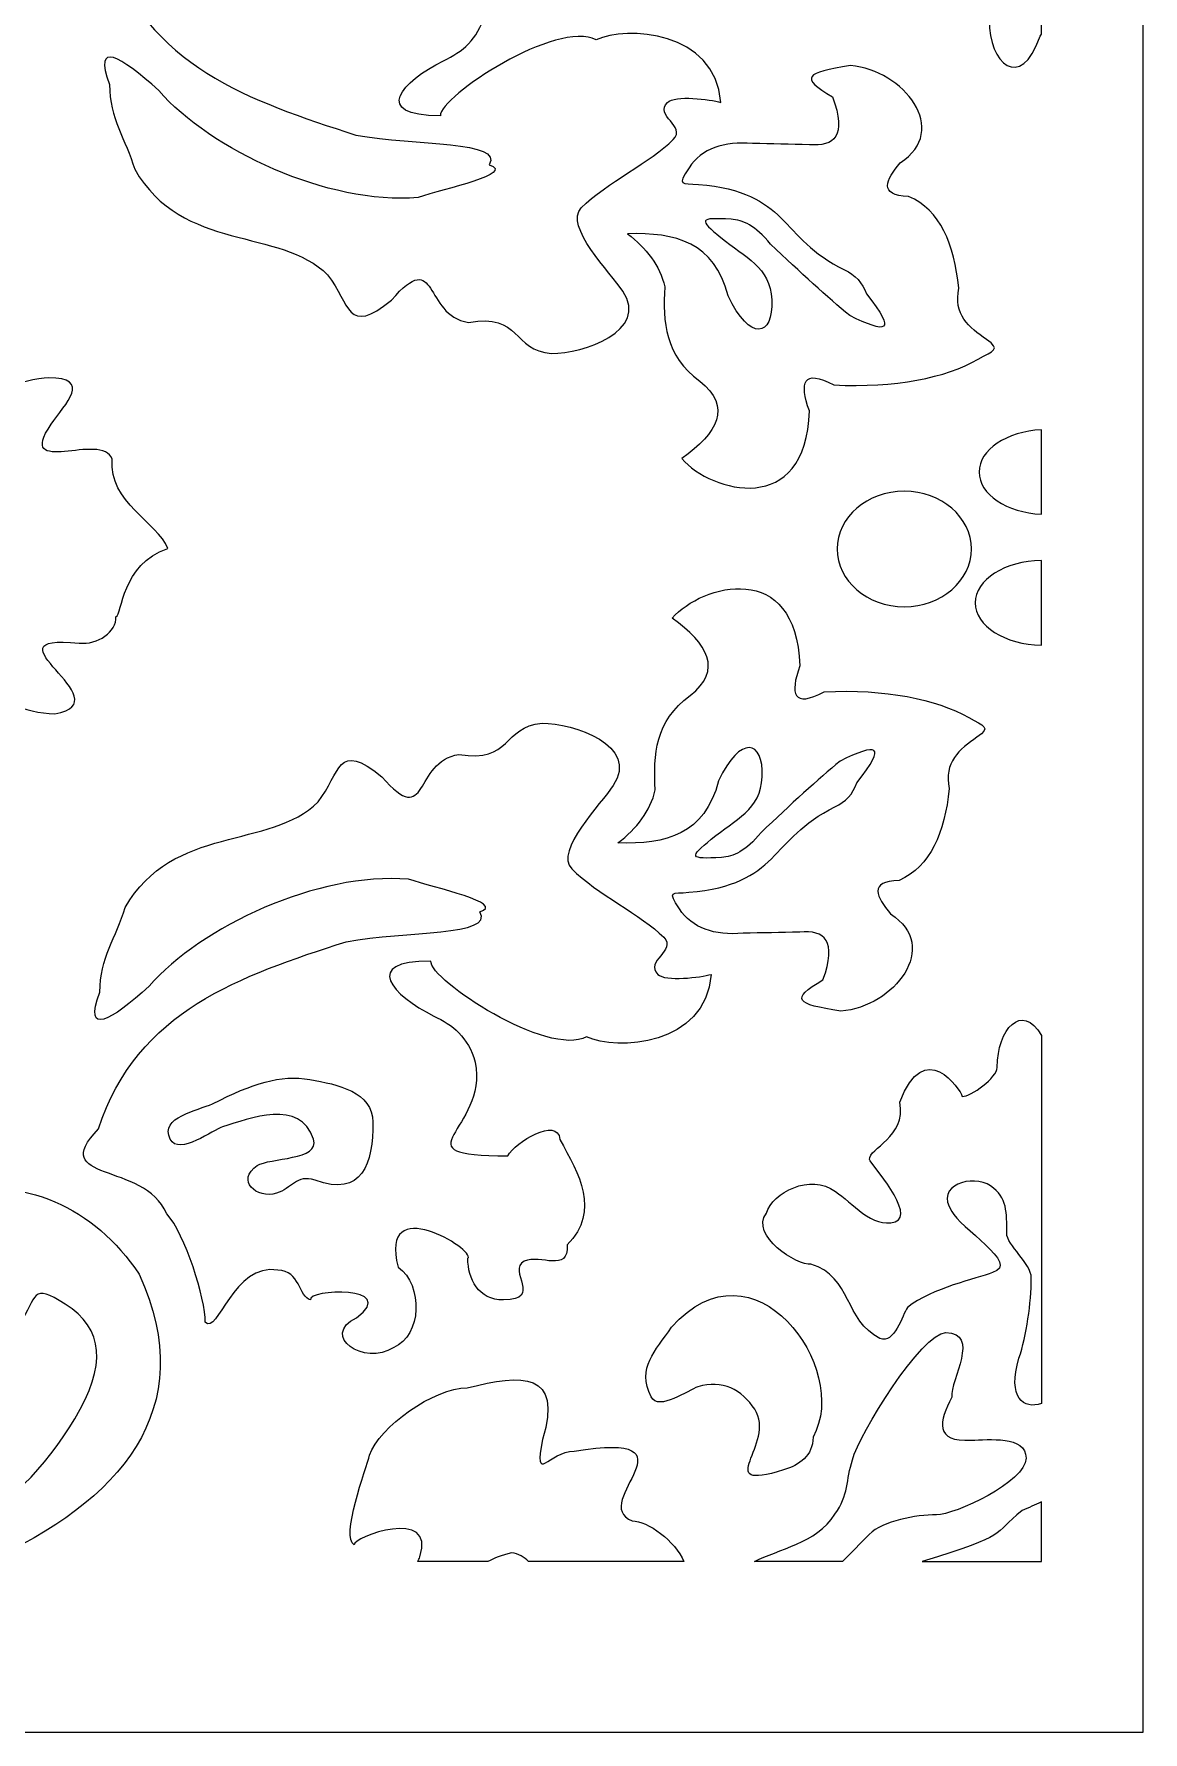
# Model space of a CAD drawing. Header units: centimetres. Extents: x 11.1 to 45, y -13.4 to 13.9.
# Drawn here: x 40.21 to 44.97, y -13.4 to -6.12 of the extents above; entities that cross this region are included whole.
import ezdxf

# ---------------------------------------------------------------- set-up
doc = ezdxf.new("R2010")
doc.units = ezdxf.units.CM
doc.header["$MEASUREMENT"] = 0
doc.layers.add('layer 1', color=7, linetype='Continuous')

msp = doc.modelspace()

# ---------------------------------------------------------------- linework, layer by layer
at = {"layer": 'layer 1', "color": 242, "lineweight": 9}
for points, knots in [([(28.66416, 13.34877), (28.66416, 13.34877), (28.66416, 13.9212), (28.66416, 13.9212), (28.66416, 13.9212), (28.66416, 13.9212), (44.96553, 13.9212), (44.96553, 13.9212), (44.96553, 13.9212), (44.96553, 13.9212), (44.96553, -13.3973), (44.96553, -13.3973), (44.96553, -13.3973), (44.96553, -13.3973), (28.66416, -13.3973), (28.66416, -13.3973), (28.66416, -13.3973), (28.66416, -13.3973), (28.66416, 13.34877), (28.66416, 13.34877)], [0, 0, 0, 0, 0.1666667, 0.1666667, 0.1666667, 0.1666667, 0.3333333, 0.3333333, 0.3333333, 0.3333333, 0.5, 0.5, 0.5, 0.5, 0.6666667, 0.6666667, 0.6666667, 0.6666667, 1, 1, 1, 1]), ([(44.52951, -6.11796), (44.52773, -6.12086), (44.5259, -6.12369), (44.52402, -6.12644), (44.52402, -6.12644), (44.43883, -6.36904), (44.30496, -6.2414), (44.30495, -6.05783), (44.30495, -6.05783), (44.30495, -6.01346), (44.19136, -5.93275), (44.15486, -5.93275), (44.15486, -5.93275), (44.14634, -5.96361), (43.99335, -6.19031), (43.88711, -5.90852), (43.88711, -5.90852), (43.91579, -5.75585), (43.75204, -5.7123), (43.75731, -5.66238), (43.75731, -5.66238), (43.76136, -5.64623), (43.96014, -5.4243), (43.86683, -5.39604), (43.86683, -5.39604), (43.76947, -5.36377), (43.68022, -5.48078), (43.61126, -5.52517), (43.61126, -5.52517), (43.50174, -5.60486), (43.34218, -5.5208), (43.31513, -5.43237), (43.31513, -5.43237), (43.24174, -5.33811), (43.4492, -5.20537), (43.50578, -5.21444), (43.50578, -5.21444), (43.68428, -5.15796), (43.64778, -4.97233), (43.80192, -4.89566), (43.80192, -4.89566), (43.86277, -4.86741), (43.89928, -4.99655), (43.91957, -5.02883), (43.91957, -5.02883), (44.02831, -5.11358), (44.21274, -5.14991), (44.28467, -5.17814), (44.28467, -5.17814), (44.41035, -5.21306), (44.13859, -5.3718), (44.11023, -5.44044), (44.11023, -5.44044), (44.03316, -5.55342), (44.19948, -5.60185), (44.27656, -5.54938), (44.27656, -5.54938), (44.34958, -5.50096), (44.34552, -5.43237), (44.34552, -5.34763), (44.34552, -5.34763), (44.34552, -5.29515), (44.45099, -5.21848), (44.45099, -5.15393), (44.45099, -5.15393), (44.45099, -5.049), (44.43071, -4.90778), (44.39825, -4.81093), (44.39825, -4.81093), (44.33918, -4.61496), (44.4444, -4.57497), (44.52951, -4.63654), (44.52951, -4.63654), (44.52951, -4.63654), (44.52951, -6.11796), (44.52951, -6.11796)], [0, 0, 0, 0, 0.05, 0.05, 0.05, 0.05, 0.1, 0.1, 0.1, 0.1, 0.15, 0.15, 0.15, 0.15, 0.2, 0.2, 0.2, 0.2, 0.25, 0.25, 0.25, 0.25, 0.3, 0.3, 0.3, 0.3, 0.35, 0.35, 0.35, 0.35, 0.4, 0.4, 0.4, 0.4, 0.45, 0.45, 0.45, 0.45, 0.5, 0.5, 0.5, 0.5, 0.55, 0.55, 0.55, 0.55, 0.6, 0.6, 0.6, 0.6, 0.65, 0.65, 0.65, 0.65, 0.7, 0.7, 0.7, 0.7, 0.75, 0.75, 0.75, 0.75, 0.8, 0.8, 0.8, 0.8, 0.85, 0.85, 0.85, 0.85, 0.9, 0.9, 0.9, 0.9, 1, 1, 1, 1]), ([(43.15455, -6.41017), (43.11002, -6.39741), (42.9573, -6.3783), (42.92549, -6.41017), (42.92549, -6.41017), (42.86822, -6.46753), (43.00821, -6.51214), (42.95094, -6.5695), (42.95094, -6.5695), (42.85549, -6.66511), (42.6646, -6.75434), (42.55643, -6.86269), (42.55643, -6.86269), (42.48007, -6.93918), (42.68369, -7.14313), (42.7346, -7.21962), (42.7346, -7.21962), (42.84913, -7.3917), (42.56279, -7.48731), (42.42917, -7.48731), (42.42917, -7.48731), (42.26005, -7.4737), (42.29725, -7.31267), (42.07285, -7.35347), (42.07285, -7.35347), (41.87557, -7.32339), (41.94559, -7.02549), (41.74197, -7.25785), (41.74197, -7.25785), (41.55023, -7.41507), (41.56565, -7.27413), (41.46836, -7.1495), (41.46836, -7.1495), (41.26474, -6.94555), (40.84479, -7.0539), (40.64118, -6.69698), (40.64118, -6.69698), (40.60299, -6.5695), (40.533, -6.48027), (40.533, -6.33369), (40.533, -6.33369), (40.46036, -6.14138), (40.58003, -6.21017), (40.74433, -6.35995), (40.74433, -6.35995), (40.96611, -6.61394), (41.46864, -6.85085), (41.8565, -6.81807), (41.8565, -6.81807), (41.97104, -6.77983), (42.27646, -6.7161), (42.16193, -6.67785), (42.16193, -6.67785), (42.22571, -6.57409), (41.84603, -6.59748), (41.58926, -6.55039), (41.58926, -6.55039), (41.13749, -6.40378), (40.69208, -6.25719), (40.52664, -5.74731), (40.52664, -5.74731), (40.30463, -5.51524), (40.72127, -5.61037), (40.81934, -5.38402), (40.81934, -5.38402), (40.89946, -5.2964), (40.9854, -5.01917), (40.98477, -4.91874), (40.98477, -4.91874), (41.03757, -4.85995), (41.10526, -5.17562), (41.29656, -5.14182), (41.29656, -5.14182), (41.39201, -5.14182), (41.38564, -5.0271), (41.43654, -5.01434), (41.43654, -5.01434), (41.41852, -5.0595), (41.82151, -5.07968), (41.6338, -4.93787), (41.6338, -4.93787), (41.47473, -4.86138), (41.66562, -4.72753), (41.79288, -4.81039), (41.79288, -4.81039), (41.91346, -4.86138), (41.92073, -5.07809), (41.81196, -5.15457), (41.81196, -5.15457), (41.72638, -5.48312), (42.14674, -5.22857), (42.11102, -5.19281), (42.11102, -5.19281), (42.11102, -5.10358), (42.15557, -5.01434), (42.26374, -5.01434), (42.26374, -5.01434), (42.43554, -5.01434), (42.27646, -5.14182), (42.35282, -5.18005), (42.35282, -5.18005), (42.42281, -5.21192), (42.54371, -5.12906), (42.53735, -5.25017), (42.53735, -5.25017), (42.68146, -5.40102), (42.58646, -5.55186), (42.50553, -5.70269), (42.50553, -5.70269), (42.49662, -5.8034), (42.31295, -5.6891), (42.28282, -5.63259), (42.28282, -5.63259), (41.79229, -5.63259), (42.20042, -5.74095), (42.14284, -6.03412), (42.14284, -6.03412), (42.11102, -6.14247), (42.04739, -6.19347), (41.96468, -6.2317), (41.96468, -6.2317), (41.78651, -6.32094), (41.65289, -6.46753), (41.95195, -6.46753), (41.95195, -6.46753), (41.94818, -6.38456), (42.45401, -6.0531), (42.62006, -6.14247), (42.62006, -6.14247), (42.74843, -6.08098), (43.13138, -6.10245), (43.15455, -6.41017)], [0, 0, 0, 0, 0.0294118, 0.0294118, 0.0294118, 0.0294118, 0.0588235, 0.0588235, 0.0588235, 0.0588235, 0.0882353, 0.0882353, 0.0882353, 0.0882353, 0.1176471, 0.1176471, 0.1176471, 0.1176471, 0.1470588, 0.1470588, 0.1470588, 0.1470588, 0.1764706, 0.1764706, 0.1764706, 0.1764706, 0.2058824, 0.2058824, 0.2058824, 0.2058824, 0.2352941, 0.2352941, 0.2352941, 0.2352941, 0.2647059, 0.2647059, 0.2647059, 0.2647059, 0.2941176, 0.2941176, 0.2941176, 0.2941176, 0.3235294, 0.3235294, 0.3235294, 0.3235294, 0.3529412, 0.3529412, 0.3529412, 0.3529412, 0.3823529, 0.3823529, 0.3823529, 0.3823529, 0.4117647, 0.4117647, 0.4117647, 0.4117647, 0.4411765, 0.4411765, 0.4411765, 0.4411765, 0.4705882, 0.4705882, 0.4705882, 0.4705882, 0.5, 0.5, 0.5, 0.5, 0.5294118, 0.5294118, 0.5294118, 0.5294118, 0.5588235, 0.5588235, 0.5588235, 0.5588235, 0.5882353, 0.5882353, 0.5882353, 0.5882353, 0.6176471, 0.6176471, 0.6176471, 0.6176471, 0.6470588, 0.6470588, 0.6470588, 0.6470588, 0.6764706, 0.6764706, 0.6764706, 0.6764706, 0.7058824, 0.7058824, 0.7058824, 0.7058824, 0.7352941, 0.7352941, 0.7352941, 0.7352941, 0.7647059, 0.7647059, 0.7647059, 0.7647059, 0.7941176, 0.7941176, 0.7941176, 0.7941176, 0.8235294, 0.8235294, 0.8235294, 0.8235294, 0.8529412, 0.8529412, 0.8529412, 0.8529412, 0.8823529, 0.8823529, 0.8823529, 0.8823529, 0.9117647, 0.9117647, 0.9117647, 0.9117647, 0.9411765, 0.9411765, 0.9411765, 0.9411765, 1, 1, 1, 1]), ([(44.25911, -7.51098), (44.11901, -7.59178), (43.90221, -7.63397), (43.63941, -7.62199), (43.63941, -7.62199), (43.50499, -7.55067), (43.49206, -7.61164), (43.53434, -7.73275), (43.53434, -7.73275), (43.52041, -8.19308), (43.11483, -8.08327), (42.9869, -7.9377), (42.9869, -7.9377), (43.14178, -7.82692), (43.20446, -7.71613), (43.06432, -7.60536), (43.06432, -7.60536), (42.91474, -7.49683), (42.9049, -7.35157), (42.91502, -7.20102), (42.91502, -7.20102), (42.89291, -7.10965), (42.83577, -7.0358), (42.75466, -6.97393), (42.75466, -6.97393), (42.96027, -6.96643), (43.12803, -7.01069), (43.18598, -7.23979), (43.18598, -7.23979), (43.27929, -7.4392), (43.38048, -7.41516), (43.37329, -7.25749), (43.37329, -7.25749), (43.36676, -7.11407), (43.25922, -7.07571), (43.1547, -6.98951), (43.1547, -6.98951), (43.06111, -6.91229), (43.05799, -6.90288), (43.19908, -6.91162), (43.19908, -6.91162), (43.24834, -6.91468), (43.30251, -6.93766), (43.36845, -7.01824), (43.36845, -7.01824), (43.49454, -7.13894), (43.61511, -7.24776), (43.70737, -7.32469), (43.70737, -7.32469), (43.86429, -7.40045), (43.91406, -7.40154), (43.77904, -7.23157), (43.77904, -7.23157), (43.76334, -7.18308), (43.73037, -7.15013), (43.68554, -7.12835), (43.68554, -7.12835), (43.40199, -6.9906), (43.45022, -6.79506), (43.05931, -6.76198), (43.05931, -6.76198), (42.98492, -6.7557), (42.96652, -6.77044), (43.0184, -6.69102), (43.0184, -6.69102), (43.07323, -6.60707), (43.16772, -6.57705), (43.29104, -6.58621), (43.29104, -6.58621), (43.37215, -6.58805), (43.45325, -6.58991), (43.53434, -6.59175), (43.53434, -6.59175), (43.64148, -6.6009), (43.6958, -6.5547), (43.63388, -6.38681), (43.63388, -6.38681), (43.49068, -6.30264), (43.5165, -6.28292), (43.71129, -6.25262), (43.71129, -6.25262), (43.93948, -6.27138), (44.14095, -6.52988), (43.92407, -6.6693), (43.92407, -6.6693), (43.86283, -6.74337), (43.82859, -6.80877), (43.96013, -6.81331), (43.96013, -6.81331), (44.09627, -6.87146), (44.15491, -7.0176), (44.17579, -7.20657), (44.17579, -7.20657), (44.1506, -7.31902), (44.21915, -7.37515), (44.29446, -7.4272), (44.29446, -7.4272), (44.35747, -7.47076), (44.32349, -7.47384), (44.25911, -7.51098)], [0, 0, 0, 0, 0.0384615, 0.0384615, 0.0384615, 0.0384615, 0.0769231, 0.0769231, 0.0769231, 0.0769231, 0.1153846, 0.1153846, 0.1153846, 0.1153846, 0.1538462, 0.1538462, 0.1538462, 0.1538462, 0.1923077, 0.1923077, 0.1923077, 0.1923077, 0.2307692, 0.2307692, 0.2307692, 0.2307692, 0.2692308, 0.2692308, 0.2692308, 0.2692308, 0.3076923, 0.3076923, 0.3076923, 0.3076923, 0.3461538, 0.3461538, 0.3461538, 0.3461538, 0.3846154, 0.3846154, 0.3846154, 0.3846154, 0.4230769, 0.4230769, 0.4230769, 0.4230769, 0.4615385, 0.4615385, 0.4615385, 0.4615385, 0.5, 0.5, 0.5, 0.5, 0.5384615, 0.5384615, 0.5384615, 0.5384615, 0.5769231, 0.5769231, 0.5769231, 0.5769231, 0.6153846, 0.6153846, 0.6153846, 0.6153846, 0.6538462, 0.6538462, 0.6538462, 0.6538462, 0.6923077, 0.6923077, 0.6923077, 0.6923077, 0.7307692, 0.7307692, 0.7307692, 0.7307692, 0.7692308, 0.7692308, 0.7692308, 0.7692308, 0.8076923, 0.8076923, 0.8076923, 0.8076923, 0.8461538, 0.8461538, 0.8461538, 0.8461538, 0.8846154, 0.8846154, 0.8846154, 0.8846154, 0.9230769, 0.9230769, 0.9230769, 0.9230769, 1, 1, 1, 1]), ([(40.7835, -8.32229), (40.5818, -8.39221), (40.5889, -8.60448), (40.56077, -8.61584), (40.56077, -8.61584), (40.56357, -8.67955), (40.48398, -8.73718), (40.40267, -8.72872), (40.40267, -8.72872), (39.97361, -8.68404), (40.59919, -8.97945), (40.29906, -9.03126), (40.29906, -9.03126), (40.16543, -9.03126), (40.0485, -8.95926), (39.926, -8.92049), (39.926, -8.92049), (39.85361, -8.89832), (39.85361, -8.97033), (39.89258, -9.00911), (39.89258, -9.00911), (39.97611, -9.09218), (40.07634, -9.13096), (39.88145, -9.13096), (39.88145, -9.13096), (39.58618, -9.17543), (39.37079, -9.07215), (39.21884, -8.92601), (39.21884, -8.92601), (39.06442, -8.79464), (38.97133, -8.49834), (38.7177, -8.4552), (38.7177, -8.4552), (38.3592, -8.26836), (38.48923, -8.28328), (38.70099, -8.18934), (38.70099, -8.18934), (38.83649, -8.07119), (38.97755, -7.96964), (39.11304, -7.85146), (39.11304, -7.85146), (39.20213, -7.76839), (39.27452, -7.5413), (39.43042, -7.53022), (39.43042, -7.53022), (39.61603, -7.48023), (39.80165, -7.44321), (39.98725, -7.49698), (39.98725, -7.49698), (40.07077, -7.49145), (39.84247, -7.58006), (39.89258, -7.67977), (39.89258, -7.67977), (39.89816, -7.69085), (40.18213, -7.59114), (40.27123, -7.59114), (40.27123, -7.59114), (40.46054, -7.59114), (40.34361, -7.70192), (40.28236, -7.79054), (40.28236, -7.79054), (40.12645, -8.02317), (40.50509, -7.81824), (40.54406, -7.9401), (40.54406, -7.9401), (40.53014, -8.12566), (40.73801, -8.21059), (40.7835, -8.32229)], [0, 0, 0, 0, 0.0555556, 0.0555556, 0.0555556, 0.0555556, 0.1111111, 0.1111111, 0.1111111, 0.1111111, 0.1666667, 0.1666667, 0.1666667, 0.1666667, 0.2222222, 0.2222222, 0.2222222, 0.2222222, 0.2777778, 0.2777778, 0.2777778, 0.2777778, 0.3333333, 0.3333333, 0.3333333, 0.3333333, 0.3888889, 0.3888889, 0.3888889, 0.3888889, 0.4444444, 0.4444444, 0.4444444, 0.4444444, 0.5, 0.5, 0.5, 0.5, 0.5555556, 0.5555556, 0.5555556, 0.5555556, 0.6111111, 0.6111111, 0.6111111, 0.6111111, 0.6666667, 0.6666667, 0.6666667, 0.6666667, 0.7222222, 0.7222222, 0.7222222, 0.7222222, 0.7777778, 0.7777778, 0.7777778, 0.7777778, 0.8333333, 0.8333333, 0.8333333, 0.8333333, 0.8888889, 0.8888889, 0.8888889, 0.8888889, 1, 1, 1, 1]), ([(44.52951, -8.17603), (44.38064, -8.16915), (44.26254, -8.09055), (44.26254, -7.9951), (44.26254, -7.9951), (44.26254, -7.89967), (44.38064, -7.82103), (44.52951, -7.81416), (44.52951, -7.81416), (44.52951, -7.81416), (44.52951, -8.17603), (44.52951, -8.17603)], [0, 0, 0, 0, 0.25, 0.25, 0.25, 0.25, 0.5, 0.5, 0.5, 0.5, 1, 1, 1, 1]), ([(43.94146, -8.07757), (44.10016, -8.07757), (44.22961, -8.18871), (44.22961, -8.32497), (44.22961, -8.32497), (44.22961, -8.46124), (44.10016, -8.57238), (43.94146, -8.57238), (43.94146, -8.57238), (43.78275, -8.57238), (43.6533, -8.46124), (43.6533, -8.32497), (43.6533, -8.32497), (43.6533, -8.18871), (43.78275, -8.07757), (43.94146, -8.07757)], [0, 0, 0, 0, 0.2, 0.2, 0.2, 0.2, 0.4, 0.4, 0.4, 0.4, 0.6, 0.6, 0.6, 0.6, 1, 1, 1, 1]), ([(44.21795, -9.04811), (44.07785, -8.96731), (43.86104, -8.92512), (43.59824, -8.93711), (43.59824, -8.93711), (43.46382, -9.00842), (43.4509, -8.94745), (43.49318, -8.82632), (43.49318, -8.82632), (43.47924, -8.36602), (43.07366, -8.47582), (42.94574, -8.62139), (42.94574, -8.62139), (43.10061, -8.73217), (43.1633, -8.84296), (43.02316, -8.95371), (43.02316, -8.95371), (42.87358, -9.06226), (42.86374, -9.20752), (42.87386, -9.35806), (42.87386, -9.35806), (42.85174, -9.44944), (42.79461, -9.5233), (42.7135, -9.58515), (42.7135, -9.58515), (42.9191, -9.59266), (43.08686, -9.54838), (43.14481, -9.31929), (43.14481, -9.31929), (43.23813, -9.11989), (43.33932, -9.14394), (43.33212, -9.3016), (43.33212, -9.3016), (43.3256, -9.445), (43.21805, -9.48338), (43.11354, -9.56957), (43.11354, -9.56957), (43.01995, -9.64679), (43.01682, -9.65622), (43.15791, -9.64746), (43.15791, -9.64746), (43.20717, -9.6444), (43.26135, -9.62143), (43.32729, -9.54085), (43.32729, -9.54085), (43.45338, -9.42015), (43.57395, -9.31133), (43.66621, -9.23439), (43.66621, -9.23439), (43.82313, -9.15864), (43.8729, -9.15753), (43.73788, -9.32752), (43.73788, -9.32752), (43.72218, -9.37599), (43.6892, -9.40897), (43.64438, -9.43074), (43.64438, -9.43074), (43.36082, -9.56849), (43.40906, -9.76403), (43.01815, -9.7971), (43.01815, -9.7971), (42.94375, -9.80339), (42.92535, -9.78865), (42.97724, -9.86807), (42.97724, -9.86807), (43.03207, -9.95202), (43.12655, -9.98204), (43.24987, -9.97288), (43.24987, -9.97288), (43.33098, -9.97102), (43.41208, -9.96918), (43.49318, -9.96733), (43.49318, -9.96733), (43.60032, -9.9582), (43.65463, -10.00439), (43.59271, -10.17229), (43.59271, -10.17229), (43.44952, -10.25643), (43.47533, -10.27617), (43.67013, -10.30648), (43.67013, -10.30648), (43.89832, -10.2877), (44.09979, -10.02921), (43.8829, -9.88979), (43.8829, -9.88979), (43.82167, -9.81572), (43.78742, -9.75031), (43.91897, -9.74578), (43.91897, -9.74578), (44.05511, -9.68762), (44.11375, -9.54149), (44.13462, -9.35252), (44.13462, -9.35252), (44.10943, -9.24005), (44.17799, -9.18394), (44.2533, -9.1319), (44.2533, -9.1319), (44.31631, -9.08833), (44.28232, -9.08525), (44.21795, -9.04811)], [0, 0, 0, 0, 0.0384615, 0.0384615, 0.0384615, 0.0384615, 0.0769231, 0.0769231, 0.0769231, 0.0769231, 0.1153846, 0.1153846, 0.1153846, 0.1153846, 0.1538462, 0.1538462, 0.1538462, 0.1538462, 0.1923077, 0.1923077, 0.1923077, 0.1923077, 0.2307692, 0.2307692, 0.2307692, 0.2307692, 0.2692308, 0.2692308, 0.2692308, 0.2692308, 0.3076923, 0.3076923, 0.3076923, 0.3076923, 0.3461538, 0.3461538, 0.3461538, 0.3461538, 0.3846154, 0.3846154, 0.3846154, 0.3846154, 0.4230769, 0.4230769, 0.4230769, 0.4230769, 0.4615385, 0.4615385, 0.4615385, 0.4615385, 0.5, 0.5, 0.5, 0.5, 0.5384615, 0.5384615, 0.5384615, 0.5384615, 0.5769231, 0.5769231, 0.5769231, 0.5769231, 0.6153846, 0.6153846, 0.6153846, 0.6153846, 0.6538462, 0.6538462, 0.6538462, 0.6538462, 0.6923077, 0.6923077, 0.6923077, 0.6923077, 0.7307692, 0.7307692, 0.7307692, 0.7307692, 0.7692308, 0.7692308, 0.7692308, 0.7692308, 0.8076923, 0.8076923, 0.8076923, 0.8076923, 0.8461538, 0.8461538, 0.8461538, 0.8461538, 0.8846154, 0.8846154, 0.8846154, 0.8846154, 0.9230769, 0.9230769, 0.9230769, 0.9230769, 1, 1, 1, 1]), ([(44.52951, -8.73727), (44.37298, -8.73566), (44.24608, -8.65483), (44.24608, -8.55588), (44.24608, -8.55588), (44.24608, -8.45696), (44.37298, -8.37609), (44.52951, -8.3745), (44.52951, -8.3745), (44.52951, -8.3745), (44.52951, -8.73727), (44.52951, -8.73727)], [0, 0, 0, 0, 0.25, 0.25, 0.25, 0.25, 0.5, 0.5, 0.5, 0.5, 1, 1, 1, 1]), ([(43.11339, -10.14892), (43.06885, -10.16168), (42.91614, -10.18078), (42.88432, -10.14892), (42.88432, -10.14892), (42.82706, -10.09156), (42.96704, -10.04694), (42.90977, -9.98957), (42.90977, -9.98957), (42.81433, -9.89398), (42.62344, -9.80475), (42.51527, -9.6964), (42.51527, -9.6964), (42.43891, -9.61991), (42.64253, -9.41596), (42.69343, -9.33948), (42.69343, -9.33948), (42.80797, -9.16739), (42.52163, -9.07178), (42.38801, -9.07178), (42.38801, -9.07178), (42.21889, -9.08538), (42.25608, -9.24642), (42.03168, -9.20563), (42.03168, -9.20563), (41.83441, -9.2357), (41.90443, -9.53359), (41.70081, -9.30124), (41.70081, -9.30124), (41.50907, -9.14403), (41.52449, -9.28494), (41.4272, -9.40959), (41.4272, -9.40959), (41.22358, -9.61354), (40.80362, -9.50519), (40.60001, -9.86211), (40.60001, -9.86211), (40.56183, -9.98957), (40.49184, -10.07882), (40.49184, -10.22541), (40.49184, -10.22541), (40.41919, -10.41769), (40.53887, -10.34891), (40.70316, -10.19914), (40.70316, -10.19914), (40.92494, -9.94515), (41.42747, -9.70825), (41.81534, -9.74101), (41.81534, -9.74101), (41.92987, -9.77926), (42.2353, -9.84298), (42.12076, -9.88124), (42.12076, -9.88124), (42.18455, -9.98499), (41.80486, -9.96161), (41.54809, -10.0087), (41.54809, -10.0087), (41.09632, -10.15529), (40.65092, -10.30189), (40.48547, -10.81178), (40.48547, -10.81178), (40.26347, -11.04385), (40.6801, -10.94872), (40.77817, -11.17507), (40.77817, -11.17507), (40.8583, -11.26269), (40.94424, -11.53992), (40.94361, -11.64035), (40.94361, -11.64035), (40.99641, -11.69914), (41.06409, -11.38348), (41.25539, -11.41727), (41.25539, -11.41727), (41.35084, -11.41727), (41.34448, -11.532), (41.39538, -11.54473), (41.39538, -11.54473), (41.37736, -11.49959), (41.78034, -11.47939), (41.59264, -11.62122), (41.59264, -11.62122), (41.43356, -11.69771), (41.62445, -11.83155), (41.75171, -11.7487), (41.75171, -11.7487), (41.87229, -11.69771), (41.87957, -11.481), (41.7708, -11.40451), (41.7708, -11.40451), (41.68522, -11.07597), (42.10557, -11.33051), (42.06986, -11.36628), (42.06986, -11.36628), (42.06986, -11.45551), (42.1144, -11.54473), (42.22257, -11.54473), (42.22257, -11.54473), (42.39437, -11.54473), (42.2353, -11.41727), (42.31165, -11.37903), (42.31165, -11.37903), (42.38164, -11.34715), (42.50254, -11.43001), (42.49618, -11.30892), (42.49618, -11.30892), (42.6403, -11.15807), (42.54529, -11.00723), (42.46436, -10.8564), (42.46436, -10.8564), (42.45545, -10.75569), (42.27179, -10.87), (42.24166, -10.9265), (42.24166, -10.9265), (41.75112, -10.9265), (42.15926, -10.81815), (42.10167, -10.52497), (42.10167, -10.52497), (42.06986, -10.41662), (42.00623, -10.36563), (41.92351, -10.32739), (41.92351, -10.32739), (41.74534, -10.23814), (41.61172, -10.09156), (41.91078, -10.09156), (41.91078, -10.09156), (41.90701, -10.17452), (42.41284, -10.50599), (42.57889, -10.41662), (42.57889, -10.41662), (42.70726, -10.47811), (43.09021, -10.45664), (43.11339, -10.14892)], [0, 0, 0, 0, 0.0294118, 0.0294118, 0.0294118, 0.0294118, 0.0588235, 0.0588235, 0.0588235, 0.0588235, 0.0882353, 0.0882353, 0.0882353, 0.0882353, 0.1176471, 0.1176471, 0.1176471, 0.1176471, 0.1470588, 0.1470588, 0.1470588, 0.1470588, 0.1764706, 0.1764706, 0.1764706, 0.1764706, 0.2058824, 0.2058824, 0.2058824, 0.2058824, 0.2352941, 0.2352941, 0.2352941, 0.2352941, 0.2647059, 0.2647059, 0.2647059, 0.2647059, 0.2941176, 0.2941176, 0.2941176, 0.2941176, 0.3235294, 0.3235294, 0.3235294, 0.3235294, 0.3529412, 0.3529412, 0.3529412, 0.3529412, 0.3823529, 0.3823529, 0.3823529, 0.3823529, 0.4117647, 0.4117647, 0.4117647, 0.4117647, 0.4411765, 0.4411765, 0.4411765, 0.4411765, 0.4705882, 0.4705882, 0.4705882, 0.4705882, 0.5, 0.5, 0.5, 0.5, 0.5294118, 0.5294118, 0.5294118, 0.5294118, 0.5588235, 0.5588235, 0.5588235, 0.5588235, 0.5882353, 0.5882353, 0.5882353, 0.5882353, 0.6176471, 0.6176471, 0.6176471, 0.6176471, 0.6470588, 0.6470588, 0.6470588, 0.6470588, 0.6764706, 0.6764706, 0.6764706, 0.6764706, 0.7058824, 0.7058824, 0.7058824, 0.7058824, 0.7352941, 0.7352941, 0.7352941, 0.7352941, 0.7647059, 0.7647059, 0.7647059, 0.7647059, 0.7941176, 0.7941176, 0.7941176, 0.7941176, 0.8235294, 0.8235294, 0.8235294, 0.8235294, 0.8529412, 0.8529412, 0.8529412, 0.8529412, 0.8823529, 0.8823529, 0.8823529, 0.8823529, 0.9117647, 0.9117647, 0.9117647, 0.9117647, 0.9411765, 0.9411765, 0.9411765, 0.9411765, 1, 1, 1, 1]), ([(44.52951, -10.41164), (44.44615, -10.26513), (44.34018, -10.38414), (44.34018, -10.54744), (44.34018, -10.54744), (44.34018, -10.59183), (44.22659, -10.67254), (44.19008, -10.67254), (44.19008, -10.67254), (44.18157, -10.64166), (44.02858, -10.41495), (43.92234, -10.69675), (43.92234, -10.69675), (43.95102, -10.84942), (43.78727, -10.89297), (43.79253, -10.9429), (43.79253, -10.9429), (43.79658, -10.95904), (43.99536, -11.18099), (43.90205, -11.20922), (43.90205, -11.20922), (43.8047, -11.24152), (43.71545, -11.12449), (43.64648, -11.0801), (43.64648, -11.0801), (43.53696, -11.00041), (43.3774, -11.08449), (43.35035, -11.17292), (43.35035, -11.17292), (43.27697, -11.26716), (43.48442, -11.3999), (43.54101, -11.39083), (43.54101, -11.39083), (43.71951, -11.44731), (43.683, -11.63294), (43.83715, -11.70961), (43.83715, -11.70961), (43.898, -11.73786), (43.93451, -11.60873), (43.95479, -11.57646), (43.95479, -11.57646), (44.06353, -11.49168), (44.24797, -11.45538), (44.31989, -11.42715), (44.31989, -11.42715), (44.44558, -11.39222), (44.17381, -11.23347), (44.14546, -11.16485), (44.14546, -11.16485), (44.06838, -11.05185), (44.2347, -11.00344), (44.31178, -11.05589), (44.31178, -11.05589), (44.3848, -11.10431), (44.38075, -11.17292), (44.38075, -11.25766), (44.38075, -11.25766), (44.38075, -11.31012), (44.48622, -11.38679), (44.48622, -11.45136), (44.48622, -11.45136), (44.48622, -11.55627), (44.46594, -11.69751), (44.43348, -11.79436), (44.43348, -11.79436), (44.38241, -11.96378), (44.45414, -12.01663), (44.52951, -11.98806), (44.52951, -11.98806), (44.52951, -11.98806), (44.52951, -10.41164), (44.52951, -10.41164)], [0, 0, 0, 0, 0.0526316, 0.0526316, 0.0526316, 0.0526316, 0.1052632, 0.1052632, 0.1052632, 0.1052632, 0.1578947, 0.1578947, 0.1578947, 0.1578947, 0.2105263, 0.2105263, 0.2105263, 0.2105263, 0.2631579, 0.2631579, 0.2631579, 0.2631579, 0.3157895, 0.3157895, 0.3157895, 0.3157895, 0.3684211, 0.3684211, 0.3684211, 0.3684211, 0.4210526, 0.4210526, 0.4210526, 0.4210526, 0.4736842, 0.4736842, 0.4736842, 0.4736842, 0.5263158, 0.5263158, 0.5263158, 0.5263158, 0.5789474, 0.5789474, 0.5789474, 0.5789474, 0.6315789, 0.6315789, 0.6315789, 0.6315789, 0.6842105, 0.6842105, 0.6842105, 0.6842105, 0.7368421, 0.7368421, 0.7368421, 0.7368421, 0.7894737, 0.7894737, 0.7894737, 0.7894737, 0.8421053, 0.8421053, 0.8421053, 0.8421053, 0.8947368, 0.8947368, 0.8947368, 0.8947368, 1, 1, 1, 1]), ([(41.39278, -10.60001), (41.26282, -10.57781), (41.14923, -10.61608), (40.97485, -10.70341), (40.97485, -10.70341), (40.91204, -10.73321), (40.74676, -10.75971), (40.79304, -10.85572), (40.79304, -10.85572), (40.8294, -10.92857), (40.98146, -10.81269), (41.01783, -10.80276), (41.01783, -10.80276), (41.13352, -10.76633), (41.3517, -10.68024), (41.40789, -10.85572), (41.40789, -10.85572), (41.43764, -10.94512), (41.21947, -10.9352), (41.16658, -10.96831), (41.16658, -10.96831), (41.07402, -11.03122), (41.16328, -11.114), (41.24922, -11.08751), (41.24922, -11.08751), (41.31534, -11.06765), (41.33186, -11.00472), (41.4145, -11.03122), (41.4145, -11.03122), (41.61645, -11.10624), (41.66407, -10.95856), (41.6625, -10.78306), (41.6625, -10.78306), (41.66135, -10.65231), (41.51132, -10.62026), (41.39278, -10.60001)], [0, 0, 0, 0, 0.1, 0.1, 0.1, 0.1, 0.2, 0.2, 0.2, 0.2, 0.3, 0.3, 0.3, 0.3, 0.4, 0.4, 0.4, 0.4, 0.5, 0.5, 0.5, 0.5, 0.6, 0.6, 0.6, 0.6, 0.7, 0.7, 0.7, 0.7, 0.8, 0.8, 0.8, 0.8, 1, 1, 1, 1]), ([(40.00815, -12.66661), (40.57759, -12.41086), (40.92563, -12.01538), (40.66071, -11.43427), (40.66071, -11.43427), (40.461, -11.14308), (40.17843, -11.01787), (39.80486, -11.07502), (39.80486, -11.07502), (39.36325, -11.19339), (39.32523, -11.44651), (39.47066, -11.76085), (39.47066, -11.76085), (39.68146, -11.97994), (39.92125, -11.98806), (40.14646, -11.64874), (40.14646, -11.64874), (40.22623, -11.52858), (40.1947, -11.46911), (40.34352, -11.56288), (40.34352, -11.56288), (40.50877, -11.66702), (40.52244, -11.82569), (40.38357, -12.05478), (40.38357, -12.05478), (40.2556, -12.2644), (40.10249, -12.43938), (39.87171, -12.50738), (39.87171, -12.50738), (39.66785, -12.56745), (39.31522, -12.67525), (39.67444, -12.33237), (39.67444, -12.33237), (39.85641, -12.07249), (39.66107, -11.98427), (39.36385, -12.13601), (39.36385, -12.13601), (39.153, -12.28873), (38.9454, -12.46191), (38.76679, -12.66661), (38.76679, -12.66661), (38.76679, -12.66661), (40.00815, -12.66661), (40.00815, -12.66661)], [0, 0, 0, 0, 0.0833333, 0.0833333, 0.0833333, 0.0833333, 0.1666667, 0.1666667, 0.1666667, 0.1666667, 0.25, 0.25, 0.25, 0.25, 0.3333333, 0.3333333, 0.3333333, 0.3333333, 0.4166667, 0.4166667, 0.4166667, 0.4166667, 0.5, 0.5, 0.5, 0.5, 0.5833333, 0.5833333, 0.5833333, 0.5833333, 0.6666667, 0.6666667, 0.6666667, 0.6666667, 0.75, 0.75, 0.75, 0.75, 0.8333333, 0.8333333, 0.8333333, 0.8333333, 1, 1, 1, 1]), ([(43.42377, -12.27349), (43.49205, -12.25241), (43.55007, -12.2131), (43.55007, -12.13287), (43.55007, -12.13287), (43.7152, -11.83798), (43.29415, -11.26199), (42.94324, -11.66191), (42.94324, -11.66191), (42.87322, -11.76473), (42.7932, -11.83438), (42.85655, -11.96041), (42.85655, -11.96041), (42.88655, -12.02343), (43.01659, -11.93055), (43.0566, -11.9173), (43.0566, -11.9173), (43.15996, -11.88413), (43.24666, -11.93055), (43.3, -12.01348), (43.3, -12.01348), (43.39662, -12.15764), (43.10866, -12.37086), (43.42377, -12.27349)], [0, 0, 0, 0, 0.1428571, 0.1428571, 0.1428571, 0.1428571, 0.2857143, 0.2857143, 0.2857143, 0.2857143, 0.4285714, 0.4285714, 0.4285714, 0.4285714, 0.5714286, 0.5714286, 0.5714286, 0.5714286, 0.7142857, 0.7142857, 0.7142857, 0.7142857, 1, 1, 1, 1]), ([(44.46393, -12.22334), (44.46393, -12.12375), (44.30124, -12.14554), (44.22928, -12.14554), (44.22928, -12.14554), (44.06864, -12.15596), (44.0916, -12.06465), (44.14481, -11.96192), (44.14481, -11.96192), (44.13855, -11.88724), (44.26995, -11.68493), (44.11978, -11.68493), (44.11978, -11.68493), (44.01674, -11.68493), (43.74689, -12.12131), (43.71931, -12.22956), (43.71931, -12.22956), (43.69115, -12.31671), (43.70367, -12.38207), (43.64423, -12.46298), (43.64423, -12.46298), (43.5646, -12.58996), (43.39946, -12.61242), (43.29961, -12.66661), (43.29961, -12.66661), (43.29961, -12.66661), (43.67634, -12.66661), (43.67634, -12.66661), (43.67634, -12.66661), (43.71466, -12.62777), (43.75296, -12.58895), (43.79127, -12.55013), (43.79127, -12.55013), (43.85072, -12.49099), (43.99151, -12.46609), (44.07911, -12.46609), (44.07911, -12.46609), (44.15772, -12.46609), (44.46393, -12.32542), (44.46393, -12.22334)], [0, 0, 0, 0, 0.0909091, 0.0909091, 0.0909091, 0.0909091, 0.1818182, 0.1818182, 0.1818182, 0.1818182, 0.2727273, 0.2727273, 0.2727273, 0.2727273, 0.3636364, 0.3636364, 0.3636364, 0.3636364, 0.4545455, 0.4545455, 0.4545455, 0.4545455, 0.5454545, 0.5454545, 0.5454545, 0.5454545, 0.6363636, 0.6363636, 0.6363636, 0.6363636, 0.7272727, 0.7272727, 0.7272727, 0.7272727, 0.8181818, 0.8181818, 0.8181818, 0.8181818, 1, 1, 1, 1]), ([(42.99574, -12.66661), (42.96149, -12.57817), (42.83937, -12.49175), (42.77513, -12.49175), (42.77513, -12.49175), (42.57957, -12.41685), (43.08333, -12.10298), (42.52551, -12.19285), (42.52551, -12.19285), (42.41757, -12.19285), (42.35011, -12.3441), (42.39059, -12.14279), (42.39059, -12.14279), (42.47585, -11.85034), (42.30614, -11.86276), (42.06677, -11.92132), (42.06677, -11.92132), (41.92509, -11.92132), (41.68897, -12.08909), (41.64849, -12.2099), (41.64849, -12.2099), (41.635, -12.26357), (41.52209, -12.56743), (41.58281, -12.59429), (41.58281, -12.59429), (41.57279, -12.56169), (41.93662, -12.43059), (41.86437, -12.6461), (41.86437, -12.6461), (41.86092, -12.65286), (41.85782, -12.65973), (41.8551, -12.66661), (41.8551, -12.66661), (41.8551, -12.66661), (42.15554, -12.66661), (42.15554, -12.66661), (42.15554, -12.66661), (42.18199, -12.65212), (42.21434, -12.6392), (42.25688, -12.62905), (42.25688, -12.62905), (42.28814, -12.63278), (42.31219, -12.64733), (42.32932, -12.66661), (42.32932, -12.66661), (42.32932, -12.66661), (42.99574, -12.66661), (42.99574, -12.66661)], [0, 0, 0, 0, 0.0769231, 0.0769231, 0.0769231, 0.0769231, 0.1538462, 0.1538462, 0.1538462, 0.1538462, 0.2307692, 0.2307692, 0.2307692, 0.2307692, 0.3076923, 0.3076923, 0.3076923, 0.3076923, 0.3846154, 0.3846154, 0.3846154, 0.3846154, 0.4615385, 0.4615385, 0.4615385, 0.4615385, 0.5384615, 0.5384615, 0.5384615, 0.5384615, 0.6153846, 0.6153846, 0.6153846, 0.6153846, 0.6923077, 0.6923077, 0.6923077, 0.6923077, 0.7692308, 0.7692308, 0.7692308, 0.7692308, 0.8461538, 0.8461538, 0.8461538, 0.8461538, 1, 1, 1, 1]), ([(44.01824, -12.66661), (44.40104, -12.54916), (44.31258, -12.55435), (44.44682, -12.44761), (44.44682, -12.44761), (44.47469, -12.43573), (44.50214, -12.42322), (44.52951, -12.41075), (44.52951, -12.41075), (44.52951, -12.41075), (44.52951, -12.66661), (44.52951, -12.66661), (44.52951, -12.66661), (44.52951, -12.66661), (44.01824, -12.66661), (44.01824, -12.66661)], [0, 0, 0, 0, 0.2, 0.2, 0.2, 0.2, 0.4, 0.4, 0.4, 0.4, 0.6, 0.6, 0.6, 0.6, 1, 1, 1, 1])]:
    msp.add_open_spline(points, degree=3, knots=knots, dxfattribs=at)

doc.saveas('drawing.dxf')
